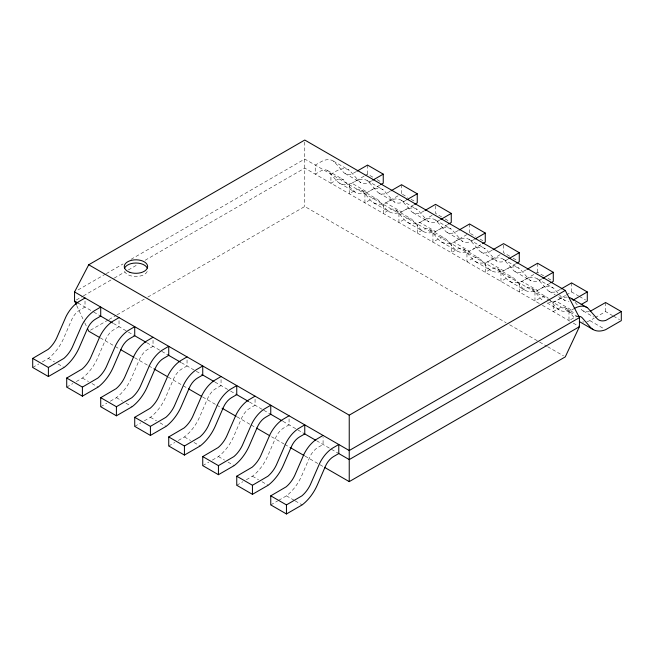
<?xml version="1.0" encoding="UTF-8"?>
<svg xmlns="http://www.w3.org/2000/svg" width="654" height="654" viewBox="0 0 654 654"><rect width="100%" height="100%" fill="white"/><g stroke="black" fill="none" stroke-linecap="round" stroke-linejoin="round"><path stroke-width="0.49" stroke-dasharray="3.27 2.45" d="M78.088 289.91L105.425 274.124M106.308 273.617L123.066 263.938M131.004 259.352L304.764 159.036L549.417 300.284M76.322 299.99L82.494 296.425M83.377 295.919L113.363 278.604M114.246 278.097L124.832 271.982M128.356 269.947L138.059 264.347M145.114 260.267L304.764 168.103L541.463 304.756M356.128 171.675L352.097 173.882A20.969 12.107 -60 0 1 343.693 172.501L334.284 161.791A24.926 14.388 -60 0 0 321.899 161.285L315.228 165.078L315.228 174.144L320.46 171.119A13.816 7.979 -60 0 1 328.594 171.454L336.565 180.684A32.079 18.516 -60 0 0 351.852 183.202L367.548 192.268A32.079 18.516 -60 0 1 352.261 189.742L344.29 180.52A13.816 7.979 -60 0 0 336.156 180.185L330.924 183.202L330.924 174.144L337.595 170.351A24.926 14.388 -60 0 1 349.98 170.857L359.389 181.559A20.969 12.107 -60 0 0 367.793 182.948L371.824 180.733M90.489 330.196L108.131 320.019M109.014 319.504L116.06 315.432M116.943 314.926L144.281 299.14M147.804 297.104L304.764 206.492L506.106 322.733M32.7 367.466L38.807 363.943M42.289 361.924L48.396 358.4A32.079 18.516 -60 0 0 63.683 338.232L71.654 319.798A13.816 7.979 -60 0 1 79.788 310.07L85.02 307.053L85.02 299.998M364.057 176.155L349.236 184.714L349.236 193.772L354.468 190.755A13.816 7.979 -60 0 1 362.602 191.091L370.573 200.32A32.079 18.516 -60 0 0 385.86 202.838L401.556 211.896A32.079 18.516 -60 0 1 386.269 209.378L378.298 200.149A13.816 7.979 -60 0 0 370.164 199.813L364.932 202.838L364.932 193.772L379.753 185.221M364.932 175.648L367.548 174.144L373.655 177.667M390.136 191.303L386.105 193.519A20.969 12.107 -60 0 1 377.701 192.129L368.292 181.428A24.926 14.388 -60 0 0 355.907 180.921L354.632 181.599M66.708 387.094L72.815 383.571M76.297 381.56L82.404 378.037A32.079 18.516 -60 0 0 97.691 357.861L105.662 339.426A13.816 7.979 -60 0 1 113.796 329.706L119.028 326.681L119.028 319.634M398.065 195.791L383.244 204.35L383.244 213.408L388.476 210.392A13.816 7.979 -60 0 1 396.61 210.727L404.581 219.948A32.079 18.516 -60 0 0 419.868 222.474L435.564 231.532A32.079 18.516 -60 0 1 420.277 229.014L412.306 219.785A13.816 7.979 -60 0 0 404.172 219.45L398.94 222.474L398.94 213.408L413.761 204.849M405.832 200.369L401.801 202.577A20.969 12.107 -60 0 1 393.397 201.195L383.988 190.494A24.926 14.388 -60 0 0 371.603 189.979L370.327 190.666M424.144 210.94L420.113 213.155A20.969 12.107 -60 0 1 411.709 211.765L402.3 201.064A24.926 14.388 -60 0 0 389.915 200.557L388.639 201.236M100.716 406.731L106.823 403.207M110.305 401.196L116.412 397.673A32.079 18.516 -60 0 0 131.699 377.497L139.67 359.062A13.816 7.979 -60 0 1 147.804 349.342L153.036 346.318L153.036 339.271M432.073 215.428L417.252 223.979L417.252 233.045L422.484 230.02A13.816 7.979 -60 0 1 430.618 230.355L438.589 239.585A32.079 18.516 -60 0 0 453.876 242.103L469.572 251.169A32.079 18.516 -60 0 1 454.285 248.651L446.314 239.421A13.816 7.979 -60 0 0 438.18 239.086L432.948 242.103L432.948 233.045L447.769 224.486M439.84 220.006L435.809 222.213A20.969 12.107 -60 0 1 427.405 220.831L417.996 210.122A24.926 14.388 -60 0 0 405.611 209.615L404.336 210.294M458.152 230.576L454.121 232.783A20.969 12.107 -60 0 1 445.717 231.402L436.308 220.7A24.926 14.388 -60 0 0 423.923 220.185L422.647 220.872M134.724 426.367L140.831 422.844M144.313 420.833L150.42 417.301A32.079 18.516 -60 0 0 165.707 397.133L173.678 378.699A13.816 7.979 -60 0 1 181.812 368.97L187.044 365.954L187.044 358.907M466.956 234.557L451.26 243.615L451.26 252.681L456.492 249.656A13.816 7.979 -60 0 1 464.626 249.992L472.597 259.221A32.079 18.516 -60 0 0 487.884 261.739L503.58 270.805A32.079 18.516 -60 0 1 488.293 268.279L480.322 259.058A13.816 7.979 -60 0 0 472.188 258.722L466.956 261.739L466.956 252.681L481.777 244.122M473.848 239.634L469.817 241.849A20.969 12.107 -60 0 1 461.413 240.459L452.004 229.758A24.926 14.388 -60 0 0 439.619 229.252L438.344 229.93M492.16 250.212L488.129 252.419A20.969 12.107 -60 0 1 479.725 251.038L470.316 240.329A24.926 14.388 -60 0 0 457.931 239.822L456.656 240.5M168.732 446.003L174.839 442.48M178.321 440.461L184.428 436.937A32.079 18.516 -60 0 0 199.715 416.77L207.686 398.335A13.816 7.979 -60 0 1 215.82 388.607L221.052 385.59L221.052 377.53M500.089 254.692L485.268 263.251L485.268 272.309L490.5 269.293A13.816 7.979 -60 0 1 498.634 269.628L506.605 278.857A32.079 18.516 -60 0 0 521.892 281.375L537.588 290.433A32.079 18.516 -60 0 1 522.301 287.915L514.33 278.686A13.816 7.979 -60 0 0 506.196 278.351L500.964 281.375L500.964 272.309L515.785 263.758M507.856 259.27L503.825 261.486A20.969 12.107 -60 0 1 495.421 260.096L486.012 249.395A24.926 14.388 -60 0 0 473.627 248.888L472.351 249.566M526.168 269.84L522.137 272.056A20.969 12.107 -60 0 1 513.733 270.666L504.324 259.965A24.926 14.388 -60 0 0 491.939 259.458L490.664 260.137M202.74 465.632L208.847 462.108M212.329 460.097L218.436 456.574A32.079 18.516 -60 0 0 233.723 436.398L241.694 417.963A13.816 7.979 -60 0 1 249.828 408.243L255.06 405.218L255.06 398.172M543.695 275.841L537.588 272.309L519.276 282.888L519.276 291.946L524.508 288.929A13.816 7.979 -60 0 1 532.642 289.264L540.613 298.486A32.079 18.516 -60 0 0 543.588 300.93M541.864 278.906L537.833 281.114A20.969 12.107 -60 0 1 529.429 279.732L520.02 269.031A24.926 14.388 -60 0 0 507.635 268.516L506.359 269.203M549.793 283.386L534.972 291.946L534.972 301.012L540.204 297.987A13.816 7.979 -60 0 1 548.338 298.322M560.176 289.477L556.145 291.692A20.969 12.107 -60 0 1 547.741 290.302L538.332 279.601A24.926 14.388 -60 0 0 525.947 279.094L524.671 279.773M236.748 485.268L242.855 481.745M246.337 479.734L252.444 476.21A32.079 18.516 -60 0 0 267.731 456.034L275.702 437.6A13.816 7.979 -60 0 1 283.836 427.88L289.068 424.855L289.068 417.808M565.489 295.469L553.284 302.516L553.284 311.582L558.516 308.557A13.816 7.979 -60 0 1 566.65 308.892L574.621 318.122A32.079 18.516 -60 0 0 575.528 319.062M566.364 294.97L571.596 291.946L578.569 295.976M574.375 308.467L568.98 311.582L568.98 320.64L574.212 317.623A13.816 7.979 -60 0 1 577.359 316.405M270.756 504.904L277.729 500.874M278.604 500.375L286.452 495.838A32.079 18.516 -60 0 0 301.739 475.671L309.71 457.236A13.816 7.979 -60 0 1 317.844 447.508L323.076 444.491L323.076 437.444M586.875 321.58A32.079 18.516 -60 0 0 589.908 320.64L594.265 318.13M595.14 317.623L605.604 311.582L612.577 315.612M540.367 288.831L541.643 288.152A24.926 14.388 -60 0 1 554.028 288.659L558.769 294.047M558.679 299.409L559.955 298.723A24.926 14.388 -60 0 1 568.081 297.227M377.137 179.678L381.503 182.196M402.431 194.279L407.663 197.304M411.145 199.315L415.511 201.833M441.671 216.932L435.564 213.408L435.564 204.35M445.153 218.951L449.519 221.469M470.447 233.552L475.679 236.568M480.036 239.086L483.527 241.097M509.687 256.204L503.58 252.681L503.58 243.615M513.169 258.216L517.535 260.733M548.052 278.351L551.543 280.37M579.444 296.475L585.551 300.006M613.452 316.111L619.559 319.634M333.336 161.072L349.032 170.138M367.344 180.708L383.04 189.774M401.352 200.345L417.048 209.403M435.36 219.981L451.056 229.039M469.368 239.609L485.064 248.675M503.376 259.246L519.072 268.312M537.384 278.882L553.08 287.94M345.042 173.482L360.738 182.54M379.05 193.11L394.746 202.176M413.058 212.746L428.754 221.812M447.066 232.383L462.762 241.44M481.074 252.019L496.77 261.077M515.082 271.647L530.778 280.713M549.09 291.283L555.197 294.807M558.688 296.826L564.786 300.349M583.098 310.92L593.562 316.961M589.908 320.64L603.863 328.7M327.597 170.58L343.293 179.637M361.605 190.216L377.301 199.274M395.613 209.844L411.309 218.91M429.621 229.48L445.317 238.547M463.629 249.117L479.325 258.175M497.637 268.753L513.333 277.811M531.645 288.381L547.341 297.447M565.653 308.018L575.25 313.56M550.3 300.791L578.561 317.116M339.54 183.12L355.236 192.186M373.548 202.756L389.244 211.814M407.556 222.393L423.252 231.451M441.564 242.021L457.26 251.087M475.572 261.657L491.268 270.723M509.58 281.294L525.276 290.351M547.071 302.941L559.284 309.988M542.346 305.271L569.732 321.073M573.264 323.117L579.444 326.681M509.638 324.768L538.782 341.592M539.664 342.107L546.728 346.187M547.611 346.694L563.503 355.874M78.088 303.047L93.105 311.721M93.743 312.081L100.716 316.111M113.42 323.444L127.751 331.717M128.429 332.118L134.724 335.747M146.978 342.819L161.113 350.977M161.759 351.353L168.732 355.384M181.428 362.708L202.74 375.012M214.986 382.083L230.004 390.757M230.641 391.125L236.748 394.648M249.436 401.973L263.562 410.132M263.783 410.254L270.756 414.284M282.994 421.348L304.764 433.921M316.561 440.731L338.772 453.549M100.209 337.84L114.336 345.999M115.218 346.514L119.633 349.064M134.65 357.73L147.894 365.373M148.777 365.888L154.074 368.946M168.209 377.105L182.335 385.255M183.218 385.77L187.633 388.321M202.642 396.986L215.894 404.63M216.776 405.145L221.191 407.695M237.083 416.868L250.335 424.52M251.218 425.026L255.632 427.577M271.524 436.749L283.885 443.886M284.768 444.401L289.191 446.952M305.083 456.124L323.624 466.833M48.396 358.4L54.503 361.924M57.985 363.943L64.092 367.466M82.404 378.037L88.511 381.56M91.993 383.571L98.1 387.094M116.412 397.673L122.519 401.196M126.001 403.207L132.108 406.731M150.42 417.301L156.527 420.833M160.009 422.844L166.116 426.367M184.428 436.937L190.535 440.461M194.017 442.48L200.124 446.003M218.436 456.574L224.543 460.097M228.025 462.108L234.132 465.632M252.444 476.21L258.551 479.734M262.033 481.745L268.14 485.268M286.452 495.838L294.3 500.375M295.175 500.874L302.148 504.904M581.079 309.244L581.749 309.939A20.969 12.107 -60 0 0 589.172 311.59M575.087 302.312L577.752 305.393M559.44 294.815L563.437 299.368A20.969 12.107 -60 0 0 568.955 301.273M549 299.091L556.309 307.552A32.079 18.516 -60 0 0 571.596 310.07L555.9 301.012A32.079 18.516 -60 0 1 548.567 302.336M76.706 305.59L84.431 322.062M84.865 322.978L86.581 326.64M605.604 302.516L605.604 311.582M571.596 282.888L571.596 291.946M537.588 263.251L537.588 272.309M469.572 223.979L469.572 233.045M401.556 184.714L401.556 193.772M367.548 165.078L367.548 174.144M304.764 142.032L304.764 206.492M147.232 271.516A11.69 6.753 0 0 1 135.942 276.511A11.69 6.753 0 0 1 124.644 271.516M583.965 321.981A32.079 18.516 -60 0 1 582.575 321.972"/><path stroke-width="0.98" d="M76.273 304.674L74.556 301.012L74.556 291.946L88.731 264.764L304.764 140.038L565.269 290.433L579.444 317.623L579.444 326.681L565.269 356.888L349.236 481.622L324.507 467.34M85.02 297.987L78.349 301.903A24.926 14.388 -60 0 0 65.964 316.708L56.555 338.281A20.969 12.107 -60 0 1 48.151 349.367L32.7 358.4L32.7 367.466L48.396 376.524L64.092 367.466A32.079 18.516 -60 0 0 79.379 347.29L87.35 328.856A13.816 7.979 -60 0 1 95.484 319.136L100.716 316.111L100.716 307.053L94.045 310.961A24.926 14.388 -60 0 0 81.66 325.766L72.251 347.339A20.969 12.107 -60 0 1 63.847 358.425L48.396 367.466L32.7 358.4M357.002 171.168L367.548 165.078L383.244 174.144L383.244 183.202L380.628 184.714M119.028 317.623L112.357 321.539A24.926 14.388 -60 0 0 99.972 336.336L90.563 357.91A20.969 12.107 -60 0 1 82.159 368.995L66.708 378.037L66.708 387.094L82.404 396.161L98.1 387.094A32.079 18.516 -60 0 0 113.387 366.927L121.358 348.492A13.816 7.979 -60 0 1 129.492 338.764L134.724 335.747L134.724 326.681L128.053 330.597A24.926 14.388 -60 0 0 115.668 345.402L106.259 366.976A20.969 12.107 -60 0 1 97.855 378.061L82.404 387.094L66.708 378.037M372.698 180.226L383.244 174.144M391.01 190.796L401.556 184.714L417.252 193.772L417.252 202.838L414.636 204.35M153.036 337.26L146.365 341.167A24.926 14.388 -60 0 0 133.98 355.972L124.571 377.546A20.969 12.107 -60 0 1 116.167 388.631L100.716 397.673L100.716 406.731L116.412 415.797L132.108 406.731A32.079 18.516 -60 0 0 147.395 386.563L155.366 368.128A13.816 7.979 -60 0 1 163.5 358.4L168.732 355.384L168.732 346.318L162.061 350.233A24.926 14.388 -60 0 0 149.676 365.038L140.267 386.612A20.969 12.107 -60 0 1 131.863 397.697L116.412 406.731L100.716 397.673M406.706 199.862L417.252 193.772M425.018 210.433L435.564 204.35L451.26 213.408L451.26 222.474L448.644 223.979M187.044 356.888L180.373 360.804A24.926 14.388 -60 0 0 167.988 375.609L158.579 397.182A20.969 12.107 -60 0 1 150.175 408.268L134.724 417.301L134.724 426.367L150.42 435.425L166.116 426.367A32.079 18.516 -60 0 0 181.403 406.191L189.374 387.757A13.816 7.979 -60 0 1 197.508 378.037L202.74 375.012L202.74 365.954L196.069 369.87A24.926 14.388 -60 0 0 183.684 384.666L174.275 406.24A20.969 12.107 -60 0 1 165.871 417.326L150.42 426.367L134.724 417.301M440.714 219.499L451.26 213.408M459.026 230.069L469.572 223.979L485.268 233.045L485.268 242.103L482.652 243.615M221.052 376.524L214.381 380.44A24.926 14.388 -60 0 0 201.996 395.245L192.587 416.819A20.969 12.107 -60 0 1 184.183 427.904L168.732 436.937L168.732 446.003L184.428 455.061L200.124 446.003A32.079 18.516 -60 0 0 215.411 425.828L223.382 407.393A13.816 7.979 -60 0 1 231.516 397.673L236.748 394.648L236.748 385.59L230.077 389.498A24.926 14.388 -60 0 0 217.692 404.303L208.283 425.877A20.969 12.107 -60 0 1 199.879 436.962L184.428 446.003L168.732 436.937M474.722 239.127L485.268 233.045M493.034 249.705L503.58 243.615L519.276 252.681L519.276 261.739L516.66 263.251M255.06 396.161L248.389 400.076A24.926 14.388 -60 0 0 236.004 414.873L226.595 436.447A20.969 12.107 -60 0 1 218.191 447.532L202.74 456.574L202.74 465.632L218.436 474.698L234.132 465.632A32.079 18.516 -60 0 0 249.419 445.464L257.39 427.029A13.816 7.979 -60 0 1 265.524 417.301L270.756 414.284L270.756 405.218L264.085 409.134A24.926 14.388 -60 0 0 251.7 423.939L242.291 445.513A20.969 12.107 -60 0 1 233.887 456.598L218.436 465.632L202.74 456.574M508.73 258.763L519.276 252.681M527.042 269.334L537.588 263.251L553.284 272.309L553.284 281.375L550.668 282.888M289.068 415.797L282.397 419.704A24.926 14.388 -60 0 0 270.012 434.509L260.603 456.083A20.969 12.107 -60 0 1 252.199 467.169L236.748 476.21L236.748 485.268L252.444 494.334L268.14 485.268A32.079 18.516 -60 0 0 283.427 465.1L291.398 446.666A13.816 7.979 -60 0 1 299.532 436.937L304.764 433.921L304.764 424.855L298.093 428.771A24.926 14.388 -60 0 0 285.708 443.576L276.299 465.149A20.969 12.107 -60 0 1 267.895 476.235L252.444 485.268L236.748 476.21M542.738 278.4L553.284 272.309M561.05 288.97L571.596 282.888L587.292 291.946L587.292 301.012L581.185 304.535M88.731 264.764L349.236 415.159L565.269 290.433M323.076 435.425L316.405 439.341A24.926 14.388 -60 0 0 304.02 454.146L294.611 475.72A20.969 12.107 -60 0 1 286.207 486.805L270.756 495.838L270.756 504.904L286.452 513.962L302.148 504.904A32.079 18.516 -60 0 0 317.435 484.728L325.406 466.294A13.816 7.979 -60 0 1 333.54 456.574L338.772 453.549L338.772 444.491L332.101 448.407A24.926 14.388 -60 0 0 319.716 463.204L310.307 484.777A20.969 12.107 -60 0 1 301.903 495.863L286.452 504.904L270.756 495.838M573.239 300.063L587.292 291.946M579.444 317.623L349.236 450.532L74.556 291.946M579.444 326.681L349.236 459.59L338.641 453.475M578.103 316.307A13.816 7.979 -60 0 1 582.346 317.958L590.317 327.188A32.079 18.516 -60 0 0 605.604 329.706L621.3 320.64L621.3 311.582L605.849 320.386A20.969 12.107 -60 0 1 597.445 318.997L588.036 308.296A24.926 14.388 -60 0 0 575.651 307.789L574.375 308.467M590.153 311.32L605.604 302.516L621.3 311.582M571.392 298.518L587.088 307.576M579.338 321.572L593.292 329.624M74.556 301.012L78.088 303.047M100.168 315.8L112.537 322.937M134.618 335.682L146.095 342.312M168.176 355.057L180.545 362.202M202.626 374.946L214.103 381.576M236.184 394.321L248.553 401.466M270.633 414.211L282.111 420.841M304.192 433.586L315.678 440.216M99.326 337.333L88.731 331.218L87.44 328.471M120.516 349.571L133.768 357.215M154.074 368.946L167.326 376.59M188.516 388.828L201.759 396.471M222.074 408.202L236.2 416.361M256.515 428.084L269.759 435.736M290.074 447.459L304.2 455.617M573.092 299.998L572.34 299.238A24.926 14.388 -60 0 0 569.258 297.505M349.236 415.159L349.236 481.622M286.452 504.904L286.452 513.962M252.444 485.268L252.444 494.334M218.436 465.632L218.436 474.698M184.428 446.003L184.428 455.061M150.42 426.367L150.42 435.425M116.412 406.731L116.412 415.797M82.404 387.094L82.404 396.161M48.396 367.466L48.396 376.524M124.644 268.017A11.69 6.753 0 0 1 135.942 263.014A11.69 6.753 0 0 1 147.232 268.017M130.097 272.407A11.69 6.753 0 0 0 147.632 266.562A11.69 6.753 0 0 0 130.097 260.717A11.69 6.753 0 0 0 130.097 272.407"/></g></svg>
